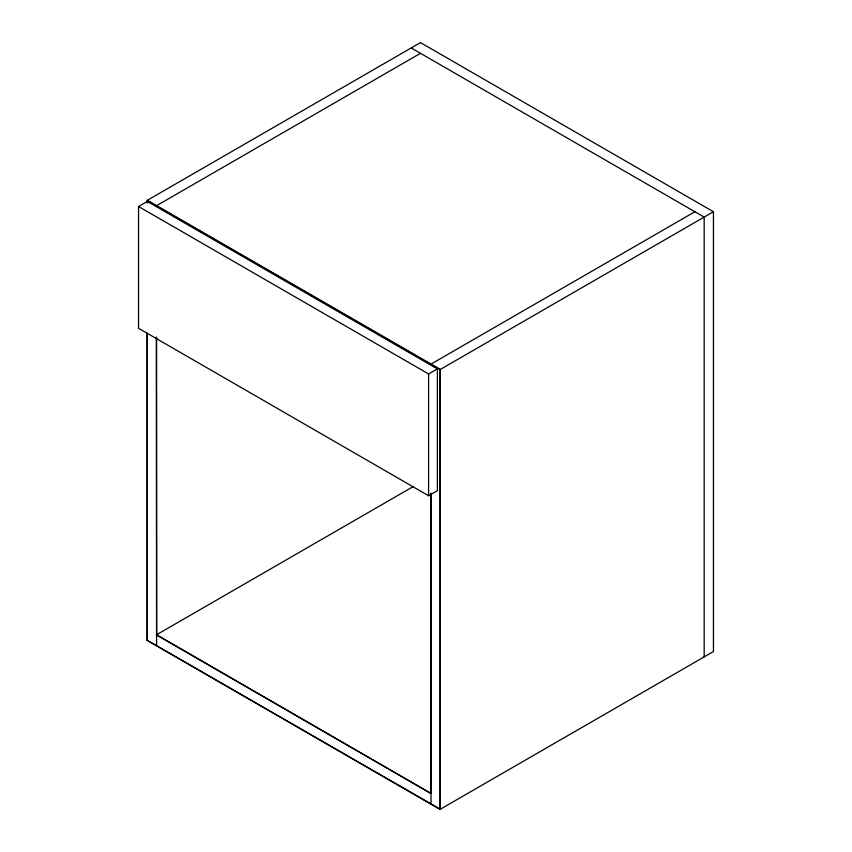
<?xml version="1.0" encoding="UTF-8"?>
<svg xmlns="http://www.w3.org/2000/svg" width="852" height="852" viewBox="0 0 852 852"><rect width="100%" height="100%" fill="white"/><g stroke="black" fill="none" stroke-linecap="round" stroke-linejoin="round"><path stroke-width="1.28" d="M138.546 206.504L147.332 201.423L437.374 368.884L437.374 490.667L428.588 495.747L138.546 328.286L138.546 206.504L428.588 373.953L437.374 368.884M156.321 205.822L420.483 53.314M430.739 364.262L694.902 211.743M713.454 211.743L420.483 42.6L147.045 200.465L440.015 369.619L713.454 211.743L713.454 651.535L440.015 809.4L147.045 640.257L147.045 333.334M147.045 640.257L440.303 809.23L440.303 369.448L147.332 200.305L147.332 202.957M413.571 486.375L156.321 634.9L430.739 793.329L156.608 634.729M156.608 645.443L156.321 337.36M431.027 803.873L430.739 493.138M411.207 47.957L704.178 217.1L704.178 656.892M440.015 369.619L440.015 809.4M431.027 494.298L431.027 793.244M428.588 373.953L428.588 495.747M156.608 337.19L156.608 634.815M147.332 333.164L147.332 640.086"/></g></svg>
